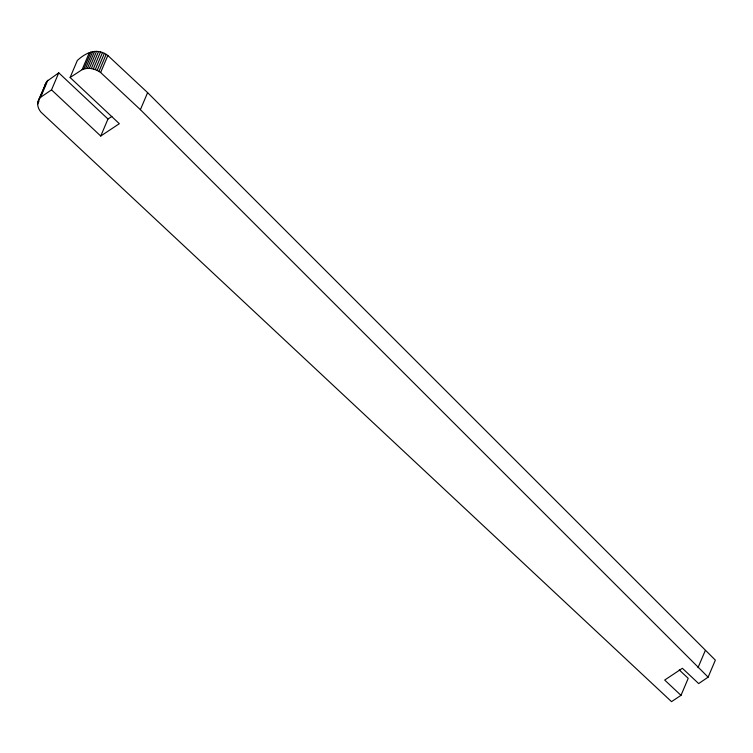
<?xml version="1.0" encoding="UTF-8"?>
<svg xmlns="http://www.w3.org/2000/svg" width="753" height="753" viewBox="0 0 753 753"><rect width="100%" height="100%" fill="white"/><g stroke="black" fill="none" stroke-linecap="round" stroke-linejoin="round"><path stroke-width="1.13" d="M679.244 669.916L688.223 678.331L680.994 695.358L671.535 701.645L40.991 112.178C38.431 109.213 36.859 105.025 38.083 101.156L46.742 81.418L58.753 72.843L107.971 119.021L100.751 136.039L51.533 89.861L58.753 72.843M44.954 85.644L45.302 84.138M37.735 102.672L46.742 81.418M37.65 104.243L39.005 101.053M38.685 99.744L40.596 97.278L47.816 80.26M100.751 136.039L119.332 123.699L70.104 77.512L77.324 60.485C86.134 52.221 97.57 47.543 107.848 55.506L147.616 92.647L715.35 660.136L708.131 677.154L698.671 683.583L682.378 668.288L664.683 680.053L680.994 695.358M70.104 77.512L82.105 69.681L89.325 52.663M82.105 69.681L83.734 69.041L90.953 52.023M83.734 69.041L85.503 68.608L92.723 51.59M85.503 68.608L87.376 68.382L94.596 51.364M87.376 68.382L89.315 68.372L96.535 51.355M89.315 68.372L91.301 68.579L98.521 51.552M91.301 68.579L93.287 68.984L100.507 51.966M93.287 68.984L95.245 69.596L102.474 52.578M708.131 677.154L140.397 109.665L100.629 72.523L97.146 70.406L104.366 53.378M98.954 71.384L106.173 54.367M100.629 72.523L107.848 55.506M140.397 109.665L147.616 92.647M698.012 667.666L705.232 650.639M40.596 97.278L51.533 89.861M107.971 119.021L111.886 116.423M95.245 69.596L97.146 70.406"/></g></svg>
